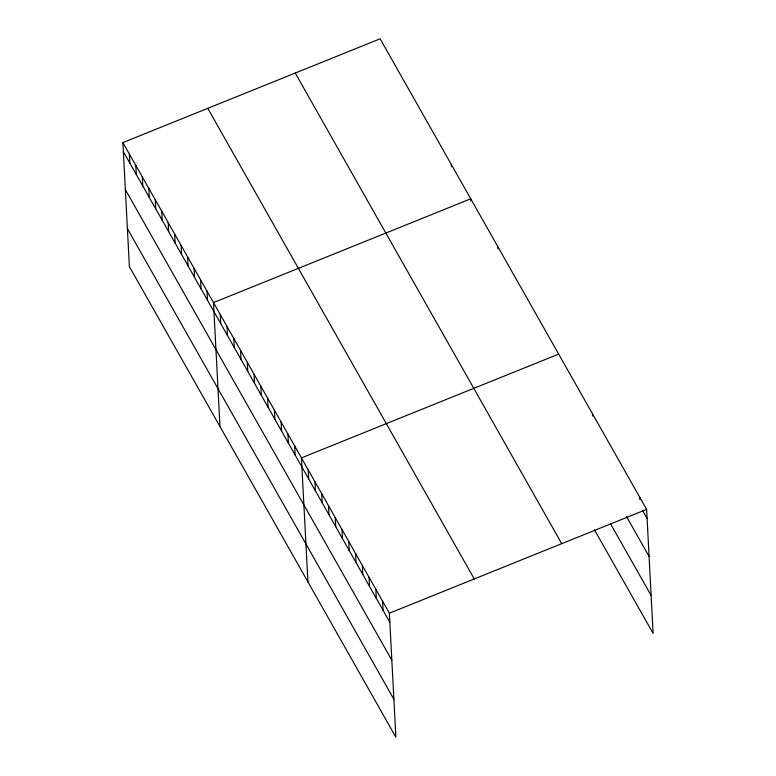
<?xml version="1.0" encoding="UTF-8"?>
<svg xmlns="http://www.w3.org/2000/svg" width="776" height="776" viewBox="0 0 776 776"><rect width="100%" height="100%" fill="white"/><g stroke="black" fill="none" stroke-linecap="round" stroke-linejoin="round"><path stroke-width="1.16" d="M122.889 142.59L389.377 613.205L395.867 737.2L129.379 266.595L122.889 142.59L380.133 38.8L646.621 509.405L653.111 633.41L594.484 529.872M558.672 354.108L301.428 457.898L307.926 581.903M389.377 613.205L646.621 509.405M642.586 510.501L647.087 518.465M626.533 516.573L649.075 556.392M610.537 523.8L651.132 595.473M295.239 73.051L561.727 543.656M207.774 108.339L474.262 578.954M123.355 151.65L389.843 622.255M125.343 189.577L391.832 660.192M127.4 228.658L393.888 699.273M639.851 497.464L639.967 499.725M592.495 413.841L592.622 416.101M497.794 246.593L497.911 248.853M470.857 201.071L470.731 198.811L213.487 302.601L219.986 426.596M451.322 164.522L451.438 166.782M382.607 601.255L383.082 610.314M375.846 589.314L376.321 598.364M369.075 577.363L369.551 586.423M362.314 565.413L362.79 574.473M355.553 553.472L356.029 562.522M348.783 541.522L349.258 550.582M342.022 529.581L342.497 538.631M335.251 517.631L335.727 526.691M328.49 505.69L328.966 514.74M321.73 493.74L322.205 502.8M314.959 481.789L315.434 490.849M308.198 469.849L308.673 478.899M294.667 445.957L295.142 455.008M287.906 434.007L288.381 443.067M281.135 422.066L281.61 431.116M274.374 410.116L274.85 419.176M267.604 398.166L268.079 407.225M260.843 386.225L261.318 395.285M254.082 374.274L254.557 383.334M247.311 362.334L247.786 371.384M240.55 350.383L241.026 359.443M233.789 338.443L234.255 347.493M227.019 326.492L227.494 335.552M220.258 314.542L220.733 323.602M207.017 291.175L207.493 300.225M200.547 279.738L201.023 288.798M194.078 268.312L194.553 277.371M187.608 256.885L188.073 265.945M181.128 245.459L181.603 254.509M174.658 234.022L175.133 243.082M168.188 222.596L168.664 231.655M161.718 211.169L162.194 220.219M155.249 199.742L155.714 208.792M148.769 188.306L149.244 197.366M142.299 176.879L142.774 185.939M135.829 165.453L136.304 174.503M129.359 154.026L129.834 163.076"/></g></svg>
